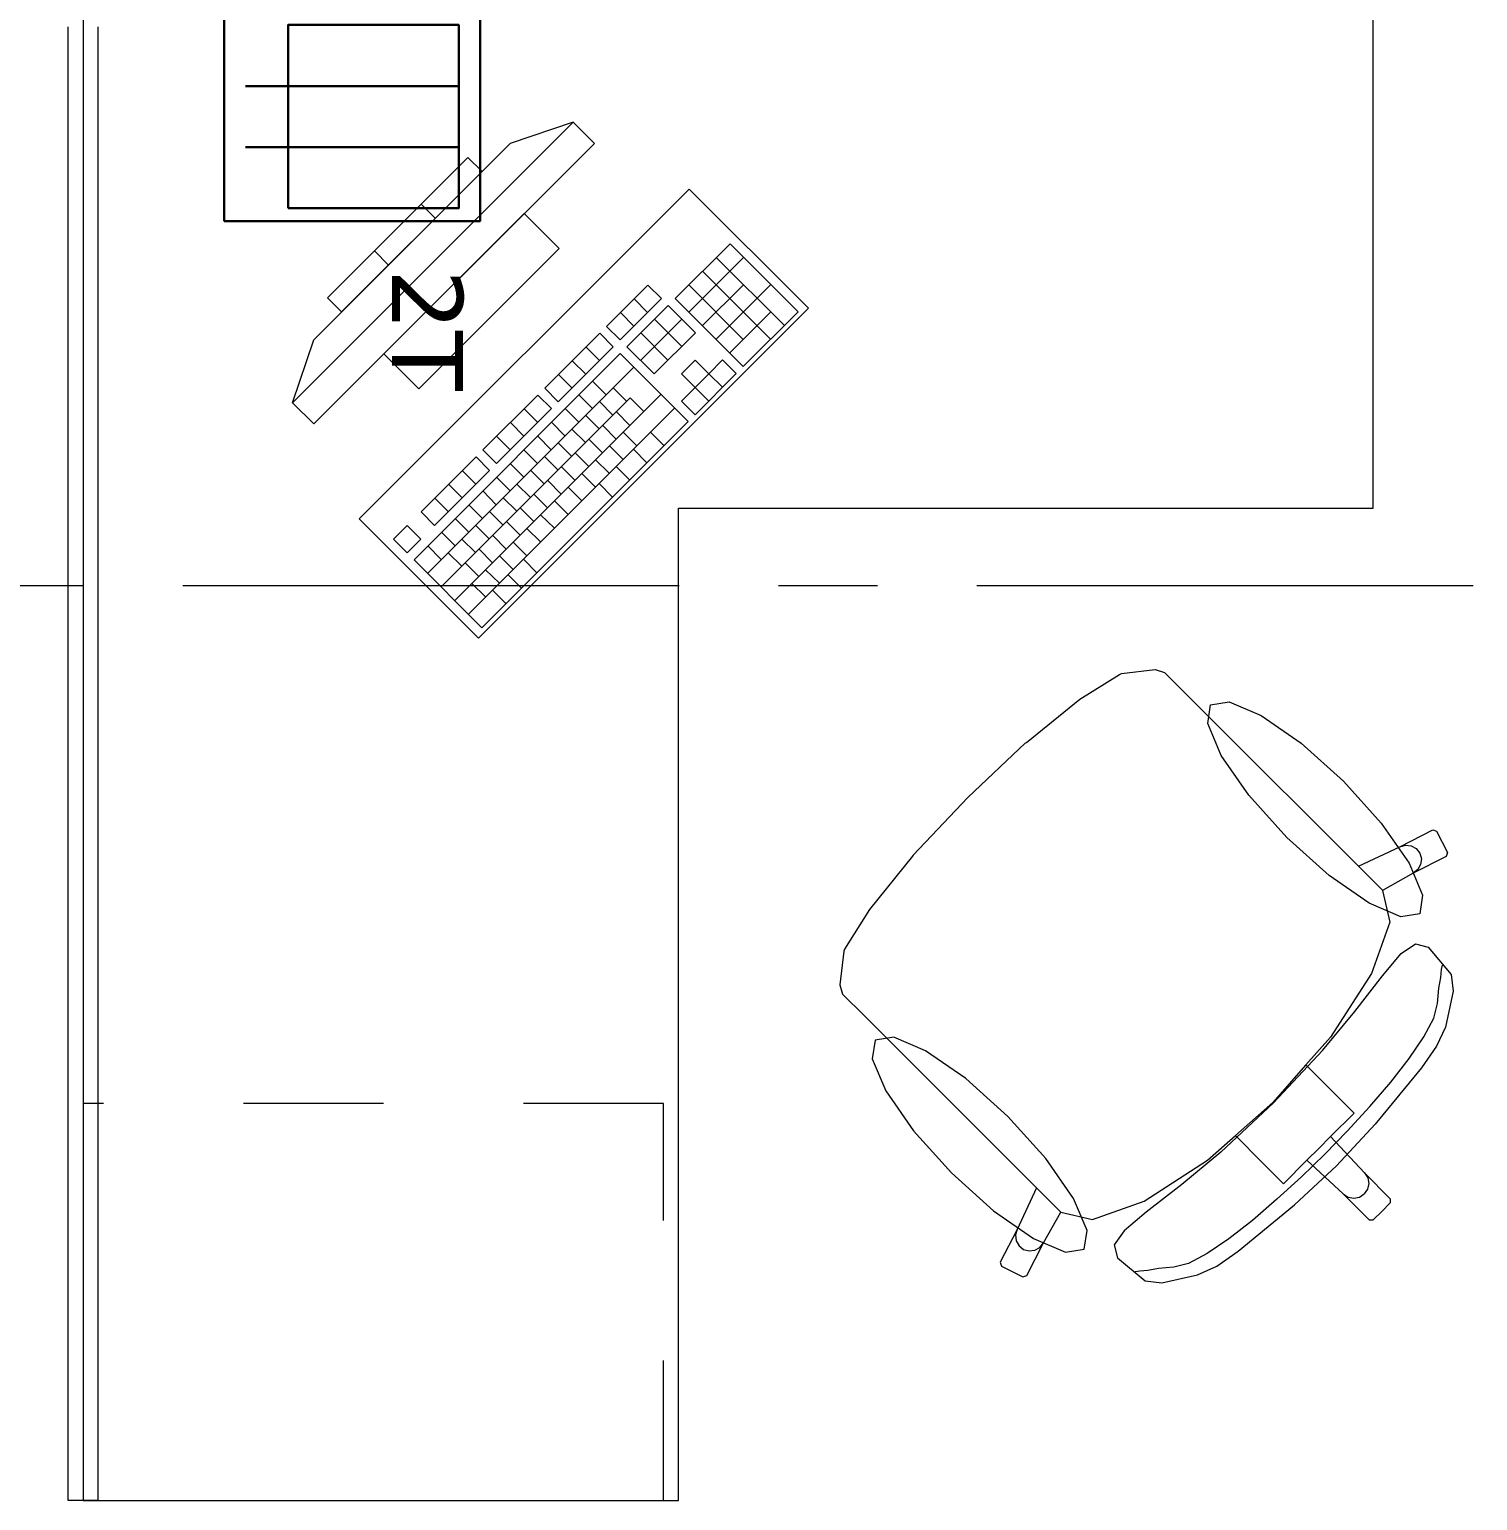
# Model space of a CAD drawing. Header units: inches. Extents: x -19 to 5698, y -728 to 92.
# Drawn here: x 209.512 to 210.971, y 33.485 to 34.967 of the extents above; entities that cross this region are included whole.
import ezdxf

# ---------------------------------------------------------------- set-up
doc = ezdxf.new("R2010")
doc.units = ezdxf.units.IN
doc.header["$MEASUREMENT"] = 0
for name, pattern in [('HIDDEN', [0.375, 0.25, -0.125]), ('Punto & Raya', [0.65, 0.5, -0.075, 0, -0.075]), ('Rayas', [0.282222, 0.141111, -0.141111])]:
    doc.linetypes.add(name, pattern=pattern)
doc.layers.get('0').update_dxf_attribs({"color": 61})
doc.layers.add('00 conduct tomacorr', color=120, linetype='HIDDEN', lineweight=30)
doc.layers.add('Interior - Mobiliario', color=7, linetype='Continuous')
doc.layers.add('Marcador - Secciones', color=7, linetype='Continuous')

# ---------------------------------------------------------------- blocks, each defined once
blk = doc.blocks.new('CAJA POP UP 6 MODULOS')
at = {"layer": '00 conduct tomacorr', "linetype": 'Continuous'}
for p, q in [((-0.095, -0.165), (-0.095, -0.0151)), ((-0.052, -0.165), (-0.052, -0.0151)), ((0.052, -0.165), (0.052, -0.0151)), ((0.095, -0.165), (0.095, -0.0151)), ((0, -0.165), (0, -0.18))]:
    blk.add_line(p, q, dxfattribs=at)
for points in [[(-0.147, 0), (0.147, 0), (0.147, -0.18), (-0.147, -0.18)], [(0, 0), (0.147, 0), (0.147, -0.18), (0, -0.18)]]:
    blk.add_lwpolyline(points, close=True, dxfattribs=at)
for points in [[(-0.138, -0.045), (-0.009, -0.045), (-0.009, -0.165), (-0.138, -0.165), (-0.138, -0.045)], [(0.009, -0.045), (0.138, -0.045), (0.138, -0.165), (0.009, -0.165), (0.009, -0.045)]]:
    blk.add_lwpolyline(points, dxfattribs=at)
at = {"color": 1, "insert": (-0.1807, -0.168), "char_height": 0.05, "attachment_point": 1, "rotation": 180}
blk.add_mtext_dynamic_manual_height_columns('{\\fVerdana|b0|i0|c0|p34;2T}', width=0.000481, gutter_width=0.1561, heights=[0], dxfattribs=at)

msp = doc.modelspace()

# ---------------------------------------------------------------- linework, layer by layer
at = {"layer": 'Interior - Mobiliario', "color": 175, "linetype": 'Continuous', "lineweight": 13}
for p, q in [((209.5511, 33.4847), (209.5511, 34.9697)), ((209.5811, 34.9697), (209.5811, 33.4847)), ((210.0601, 34.8736), (209.7772, 34.5908)), ((210.0601, 34.8736), (209.9964, 34.8524)), ((210.0813, 34.8524), (210.0601, 34.8736)), ((209.7985, 34.5696), (210.0813, 34.8524)), ((209.7985, 34.6544), (209.9964, 34.8524)), ((209.954, 34.8383), (209.8126, 34.6968)), ((209.8267, 34.6827), (209.9682, 34.8241)), ((209.9682, 34.8241), (209.954, 34.8383)), ((210.0106, 34.7817), (209.8692, 34.6403)), ((209.921, 34.777), (209.9069, 34.7911)), ((210.0459, 34.7463), (210.0106, 34.7817)), ((210.218, 34.7513), (210.1627, 34.6959)), ((210.2866, 34.6827), (210.218, 34.7513)), ((209.8739, 34.7298), (209.8597, 34.744)), ((209.9045, 34.6049), (210.0459, 34.7463)), ((210.1764, 34.6822), (210.2318, 34.7376)), ((210.2728, 34.6689), (210.2042, 34.7375)), ((210.2589, 34.6551), (210.1903, 34.7236)), ((210.1352, 34.7096), (210.0936, 34.668)), ((210.1489, 34.6959), (210.1352, 34.7096)), ((210.2314, 34.6549), (210.1765, 34.7098)), ((210.1901, 34.6685), (210.2316, 34.71)), ((210.2038, 34.6548), (210.2592, 34.7102)), ((209.8126, 34.6968), (209.8267, 34.6827)), ((210.1073, 34.6543), (210.1489, 34.6959)), ((210.135, 34.682), (210.1213, 34.6957)), ((210.1627, 34.6959), (210.2312, 34.6274)), ((210.1212, 34.6682), (210.1075, 34.6819)), ((210.1557, 34.689), (210.1142, 34.6475)), ((210.1832, 34.6616), (210.1557, 34.689)), ((210.2175, 34.6411), (210.2591, 34.6826)), ((210.2312, 34.6274), (210.2866, 34.6827)), ((210.0867, 34.6611), (210.0313, 34.6057)), ((210.1004, 34.6474), (210.0867, 34.6611)), ((210.0936, 34.668), (210.1073, 34.6543)), ((210.1279, 34.6337), (210.1694, 34.6753)), ((210.1555, 34.6339), (210.128, 34.6613)), ((210.1416, 34.62), (210.1832, 34.6616)), ((210.1693, 34.6477), (210.1419, 34.6752)), ((209.7772, 34.5908), (209.7985, 34.6544)), ((210.045, 34.592), (210.1004, 34.6474)), ((210.0866, 34.6335), (210.0728, 34.6473)), ((210.1142, 34.6475), (210.1416, 34.62)), ((209.8692, 34.6403), (209.9045, 34.6049)), ((210.1073, 34.6405), (209.8996, 34.4328)), ((210.0727, 34.6197), (210.059, 34.6334)), ((210.1758, 34.572), (210.1073, 34.6405)), ((210.183, 34.634), (210.1692, 34.6202)), ((210.1967, 34.6203), (210.183, 34.634)), ((210.2106, 34.6341), (210.1967, 34.6203)), ((210.2243, 34.6204), (210.2106, 34.6341)), ((209.9133, 34.4191), (210.121, 34.6268)), ((210.0589, 34.6058), (210.0452, 34.6196)), ((210.1692, 34.6202), (210.1829, 34.6065)), ((210.1828, 34.5789), (210.2243, 34.6204)), ((210.1829, 34.6065), (210.1967, 34.6203)), ((210.2105, 34.6066), (210.1967, 34.6203)), ((210.0313, 34.6057), (210.045, 34.592)), ((210.0933, 34.5991), (210.0796, 34.6128)), ((210.1139, 34.5923), (210.1002, 34.606)), ((210.1829, 34.6065), (210.169, 34.5926)), ((210.1966, 34.5927), (210.1829, 34.6065)), ((209.7772, 34.5908), (209.7985, 34.5696)), ((209.927, 34.4054), (210.1174, 34.5958)), ((209.9407, 34.3917), (210.1484, 34.5994)), ((210.0244, 34.5988), (209.969, 34.5434)), ((210.0381, 34.5851), (210.0244, 34.5988)), ((210.0794, 34.5853), (210.0657, 34.599)), ((210.1001, 34.5785), (210.0864, 34.5922)), ((210.1311, 34.5821), (210.1174, 34.5958)), ((210.169, 34.5926), (210.1828, 34.5789)), ((209.9544, 34.378), (210.1621, 34.5857)), ((209.9681, 34.3643), (210.1758, 34.572)), ((209.9827, 34.5297), (210.0381, 34.5851)), ((210.0242, 34.5712), (210.0105, 34.5849)), ((210.0656, 34.5714), (210.0519, 34.5851)), ((210.0862, 34.5646), (210.0725, 34.5784)), ((210.1172, 34.5682), (210.1035, 34.5819)), ((209.9966, 34.5435), (209.9828, 34.5572)), ((210.0104, 34.5574), (209.9967, 34.5711)), ((210.0379, 34.5437), (210.0242, 34.5574)), ((210.0517, 34.5576), (210.038, 34.5713)), ((210.0724, 34.5508), (210.0587, 34.5645)), ((210.1034, 34.5544), (210.0897, 34.5681)), ((210.124, 34.5476), (210.1103, 34.5613)), ((210.1516, 34.5477), (210.1379, 34.5614)), ((209.969, 34.5434), (209.9827, 34.5297)), ((210.024, 34.5299), (210.0103, 34.5436)), ((210.0585, 34.5369), (210.0448, 34.5507)), ((210.0896, 34.5405), (210.0758, 34.5543)), ((210.1102, 34.5338), (210.0965, 34.5475)), ((210.1343, 34.5304), (210.1206, 34.5441)), ((209.9621, 34.5365), (209.9067, 34.4811)), ((209.9758, 34.5228), (209.9621, 34.5365)), ((210.0102, 34.516), (209.9965, 34.5298)), ((210.0447, 34.5231), (210.031, 34.5368)), ((210.0757, 34.5267), (210.062, 34.5404)), ((210.0963, 34.5199), (210.0826, 34.5336)), ((209.9204, 34.4674), (209.9758, 34.5228)), ((209.9619, 34.5089), (209.9482, 34.5226)), ((209.9964, 34.5022), (209.9826, 34.5159)), ((210.0308, 34.5093), (210.0171, 34.523)), ((210.048, 34.499), (210.0343, 34.5127)), ((210.0619, 34.5128), (210.0481, 34.5266)), ((210.0825, 34.5061), (210.0688, 34.5198)), ((210.117, 34.5131), (210.1033, 34.5268)), ((209.9481, 34.4951), (209.9344, 34.5088)), ((209.9825, 34.4883), (209.9688, 34.5021)), ((210.017, 34.4954), (210.0033, 34.5091)), ((210.0342, 34.4852), (210.0204, 34.4989)), ((210.0686, 34.4922), (210.0549, 34.5059)), ((210.0997, 34.4958), (210.086, 34.5095)), ((209.9342, 34.4812), (209.9205, 34.4949)), ((209.9687, 34.4745), (209.9549, 34.4882)), ((210.0031, 34.4816), (209.9894, 34.4953)), ((210.0203, 34.4713), (210.0066, 34.485)), ((210.0548, 34.4784), (210.0411, 34.4921)), ((209.9067, 34.4811), (209.9204, 34.4674)), ((209.9548, 34.4607), (209.9411, 34.4744)), ((209.9893, 34.4677), (209.9756, 34.4814)), ((210.0065, 34.4575), (209.9928, 34.4712)), ((210.041, 34.4645), (210.0272, 34.4782)), ((209.8928, 34.4672), (209.879, 34.4534)), ((209.879, 34.4534), (209.8927, 34.4397)), ((209.8927, 34.4397), (209.9065, 34.4535)), ((209.9065, 34.4535), (209.8928, 34.4672)), ((209.941, 34.4468), (209.9272, 34.4605)), ((209.9616, 34.44), (209.9479, 34.4537)), ((209.9754, 34.4539), (209.9617, 34.4676)), ((209.9926, 34.4436), (209.9789, 34.4573)), ((210.0271, 34.4507), (210.0134, 34.4644)), ((209.9271, 34.433), (209.9134, 34.4467)), ((209.9478, 34.4262), (209.934, 34.4399)), ((209.9788, 34.4298), (209.9651, 34.4435)), ((210.0133, 34.4368), (209.9995, 34.4505)), ((209.8996, 34.4328), (209.9681, 34.3643)), ((209.9649, 34.4159), (209.9512, 34.4296)), ((209.9994, 34.423), (209.9857, 34.4367)), ((210.0235, 34.4196), (210.0098, 34.4334)), ((209.9717, 34.3953), (209.958, 34.409)), ((209.9856, 34.4091), (209.9718, 34.4228)), ((210.0079, 34.4041), (209.9942, 34.4178)), ((209.9924, 34.3885), (209.9786, 34.4022)), ((210.6126, 34.3182), (210.6465, 34.3222)), ((210.6465, 34.3222), (210.6558, 34.3193)), ((210.5704, 34.2924), (210.6104, 34.3173)), ((210.6104, 34.3173), (210.6126, 34.3182)), ((210.6558, 34.3193), (210.6777, 34.2974)), ((210.5167, 34.2488), (210.5704, 34.2924)), ((210.6777, 34.2974), (210.7032, 34.2719)), ((210.7032, 34.2719), (210.8511, 34.124)), ((210.4576, 34.1933), (210.5159, 34.2482)), ((210.5159, 34.2482), (210.5167, 34.2488)), ((210.4576, 34.1933), (210.4027, 34.135)), ((210.8929, 34.1436), (210.926, 34.1606)), ((210.926, 34.1606), (210.93, 34.1593)), ((210.93, 34.1593), (210.9408, 34.1379)), ((210.8511, 34.124), (210.8929, 34.1436)), ((210.8929, 34.1436), (210.8985, 34.1452)), ((210.8985, 34.1452), (210.9043, 34.1446)), ((210.9043, 34.1446), (210.9094, 34.1417)), ((210.402, 34.1341), (210.3585, 34.0805)), ((210.4027, 34.135), (210.402, 34.1341)), ((210.9395, 34.1339), (210.9064, 34.1169)), ((210.9094, 34.1417), (210.913, 34.1371)), ((210.913, 34.1371), (210.9146, 34.1315)), ((210.9146, 34.1315), (210.9139, 34.1257)), ((210.9408, 34.1379), (210.9395, 34.1339)), ((210.8753, 34.0998), (210.8511, 34.124)), ((210.9064, 34.1169), (210.8754, 34.0996)), ((210.911, 34.1205), (210.9064, 34.1169)), ((210.9139, 34.1257), (210.911, 34.1205)), ((210.8753, 34.0998), (210.8754, 34.0996)), ((210.8754, 34.0996), (210.8828, 34.0676)), ((210.3585, 34.0805), (210.3335, 34.0404)), ((210.8828, 34.0676), (210.8645, 34.0157)), ((210.3327, 34.0383), (210.3287, 34.0044)), ((210.3335, 34.0404), (210.3327, 34.0383)), ((210.8942, 34.0359), (210.9086, 34.0459)), ((210.9086, 34.0459), (210.9215, 34.0425)), ((210.9215, 34.0425), (210.9447, 34.0147)), ((210.8756, 34.0136), (210.8942, 34.0359)), ((210.935, 34.0199), (210.9358, 34.0244)), ((210.8645, 34.0157), (210.8231, 33.9518)), ((210.8477, 33.9775), (210.8756, 34.0136)), ((210.9322, 34.0011), (210.9342, 34.0119)), ((210.9342, 34.0119), (210.935, 34.0199)), ((210.9447, 34.0147), (210.9465, 33.9979)), ((210.3287, 34.0044), (210.3315, 33.9951)), ((210.3315, 33.9951), (210.3535, 33.9731)), ((210.931, 33.9857), (210.9322, 34.0011)), ((210.9465, 33.9979), (210.9388, 33.9617)), ((210.9271, 33.971), (210.931, 33.9857)), ((210.3535, 33.9731), (210.379, 33.9476)), ((210.815, 33.9381), (210.8477, 33.9775)), ((210.9172, 33.9521), (210.9271, 33.971)), ((210.8231, 33.9518), (210.7983, 33.9237)), ((210.9023, 33.9303), (210.9172, 33.9521)), ((210.9388, 33.9617), (210.9298, 33.9425)), ((210.379, 33.9476), (210.5268, 33.7998)), ((210.7655, 33.8854), (210.815, 33.9381)), ((210.9298, 33.9425), (210.9149, 33.9208)), ((210.7983, 33.9237), (210.765, 33.8858)), ((210.7983, 33.9237), (210.8257, 33.8963)), ((210.9149, 33.9208), (210.8681, 33.8641)), ((210.8837, 33.9065), (210.9023, 33.9303)), ((210.8626, 33.8818), (210.8837, 33.9065)), ((210.8257, 33.8963), (210.8469, 33.8752)), ((210.7655, 33.8854), (210.7127, 33.8359)), ((210.7272, 33.8525), (210.765, 33.8858)), ((210.8469, 33.8752), (210.8232, 33.8515)), ((210.84, 33.8571), (210.8626, 33.8818)), ((210.8681, 33.8641), (210.829, 33.8219)), ((210.699, 33.8277), (210.7272, 33.8525)), ((210.7272, 33.8525), (210.7546, 33.8252)), ((210.8232, 33.8515), (210.8113, 33.8396)), ((210.8172, 33.8337), (210.84, 33.8571)), ((210.8232, 33.8515), (210.8572, 33.815)), ((210.7127, 33.8359), (210.6734, 33.8032)), ((210.8172, 33.8337), (210.7937, 33.8108)), ((210.7993, 33.8276), (210.8113, 33.8396)), ((210.6352, 33.7864), (210.699, 33.8277)), ((210.7546, 33.8252), (210.7757, 33.804)), ((210.7757, 33.804), (210.7993, 33.8276)), ((210.7867, 33.7828), (210.829, 33.8219)), ((210.7993, 33.8276), (210.8359, 33.7937)), ((210.6734, 33.8032), (210.6373, 33.7753)), ((210.7937, 33.8108), (210.7691, 33.7883)), ((210.8572, 33.815), (210.8605, 33.8101)), ((210.8572, 33.815), (210.8833, 33.7889)), ((210.8616, 33.8044), (210.8604, 33.7986)), ((210.8605, 33.8101), (210.8616, 33.8044)), ((210.5268, 33.7998), (210.5073, 33.758)), ((210.5511, 33.7756), (210.5268, 33.7998)), ((210.5833, 33.7681), (210.6352, 33.7864)), ((210.7691, 33.7883), (210.7444, 33.7671)), ((210.8359, 33.7937), (210.8407, 33.7904)), ((210.8359, 33.7937), (210.862, 33.7676)), ((210.8407, 33.7904), (210.8465, 33.7893)), ((210.8465, 33.7893), (210.8522, 33.7905)), ((210.8522, 33.7905), (210.8571, 33.7937)), ((210.8604, 33.7986), (210.8571, 33.7937)), ((210.8833, 33.7889), (210.8833, 33.7847)), ((210.534, 33.7445), (210.5513, 33.7755)), ((210.5511, 33.7756), (210.5513, 33.7755)), ((210.5513, 33.7755), (210.5833, 33.7681)), ((210.6373, 33.7753), (210.615, 33.7567)), ((210.73, 33.736), (210.7867, 33.7828)), ((210.8662, 33.7676), (210.8747, 33.7761)), ((210.8833, 33.7847), (210.8747, 33.7761)), ((210.5073, 33.758), (210.4903, 33.7249)), ((210.5073, 33.758), (210.5056, 33.7524)), ((210.615, 33.7567), (210.605, 33.7423)), ((210.7444, 33.7671), (210.7206, 33.7485)), ((210.862, 33.7676), (210.8662, 33.7676)), ((210.5056, 33.7524), (210.5063, 33.7465)), ((210.5063, 33.7465), (210.5092, 33.7414)), ((210.517, 33.7114), (210.534, 33.7445)), ((210.5303, 33.7399), (210.534, 33.7445)), ((210.605, 33.7423), (210.6084, 33.7294)), ((210.7206, 33.7485), (210.6987, 33.7337)), ((210.5092, 33.7414), (210.5137, 33.7378)), ((210.5137, 33.7378), (210.5194, 33.7363)), ((210.5194, 33.7363), (210.5252, 33.737)), ((210.5252, 33.737), (210.5303, 33.7399)), ((210.6084, 33.7294), (210.6362, 33.7062)), ((210.6987, 33.7337), (210.6799, 33.7237)), ((210.7084, 33.7211), (210.73, 33.736)), ((210.4903, 33.7249), (210.4916, 33.7209)), ((210.4916, 33.7209), (210.513, 33.7101)), ((210.6309, 33.7159), (210.6264, 33.7151)), ((210.639, 33.7166), (210.6309, 33.7159)), ((210.6497, 33.7187), (210.639, 33.7166)), ((210.6651, 33.7198), (210.6497, 33.7187)), ((210.653, 33.7043), (210.6891, 33.7121)), ((210.6799, 33.7237), (210.6651, 33.7198)), ((210.6891, 33.7121), (210.7084, 33.7211)), ((210.513, 33.7101), (210.517, 33.7114)), ((210.6362, 33.7062), (210.653, 33.7043)), ((209.5811, 33.4847), (209.5511, 33.4847))]:
    msp.add_line(p, q, dxfattribs=at)
at = {"layer": 'Interior - Mobiliario', "color": 175, "linetype": 'Rayas', "lineweight": 13}
for p, q in [((210.1511, 33.8847), (209.5661, 33.8847)), ((210.1511, 33.4847), (210.1511, 33.8847))]:
    msp.add_line(p, q, dxfattribs=at)
at = {"layer": 'Interior - Mobiliario', "color": 175, "linetype": 'Continuous', "lineweight": 13, "flags": 128}
for points in [[(209.5661, 34.9847), (209.5661, 33.4847), (210.1661, 33.4847), (210.1661, 34.4847), (210.8661, 34.4847), (210.8661, 34.9847)], [(209.8444, 34.4741), (209.9646, 34.3539), (210.297, 34.6862), (210.1768, 34.8064)], [(210.836, 34.2098), (210.8742, 34.1673), (210.9022, 34.127), (210.9158, 34.0949), (210.9129, 34.076), (210.894, 34.0731), (210.8619, 34.0867), (210.8216, 34.1147), (210.7791, 34.1529), (210.7409, 34.1954), (210.7129, 34.2357), (210.6993, 34.2678), (210.7022, 34.2867), (210.7211, 34.2896), (210.7532, 34.276), (210.7935, 34.248)], [(210.4411, 33.8149), (210.4836, 33.7767), (210.5239, 33.7487), (210.556, 33.7351), (210.5749, 33.738), (210.5778, 33.7569), (210.5642, 33.789), (210.5361, 33.8293), (210.498, 33.8718), (210.4555, 33.91), (210.4151, 33.938), (210.3831, 33.9516), (210.3642, 33.9487), (210.3613, 33.9298), (210.3749, 33.8977), (210.4029, 33.8574)]]:
    msp.add_lwpolyline(points, close=True, dxfattribs=at)
at = {"layer": 'Marcador - Secciones', "color": 251, "linetype": 'Punto & Raya', "lineweight": 13, "true_color": 0x636466}
msp.add_line((189.6667, 34.4067), (240.9403, 34.4067), dxfattribs=at)

# ---------------------------------------------------------------- block references
at = {"layer": '00 conduct tomacorr', "xscale": 1.432830642179531, "yscale": 1.432830642179531, "zscale": 1.432830642179531, "rotation": 89.99999999999997}
msp.add_blockref('CAJA POP UP 6 MODULOS', (209.7083, 34.9847), dxfattribs=at)

doc.saveas('drawing.dxf')
